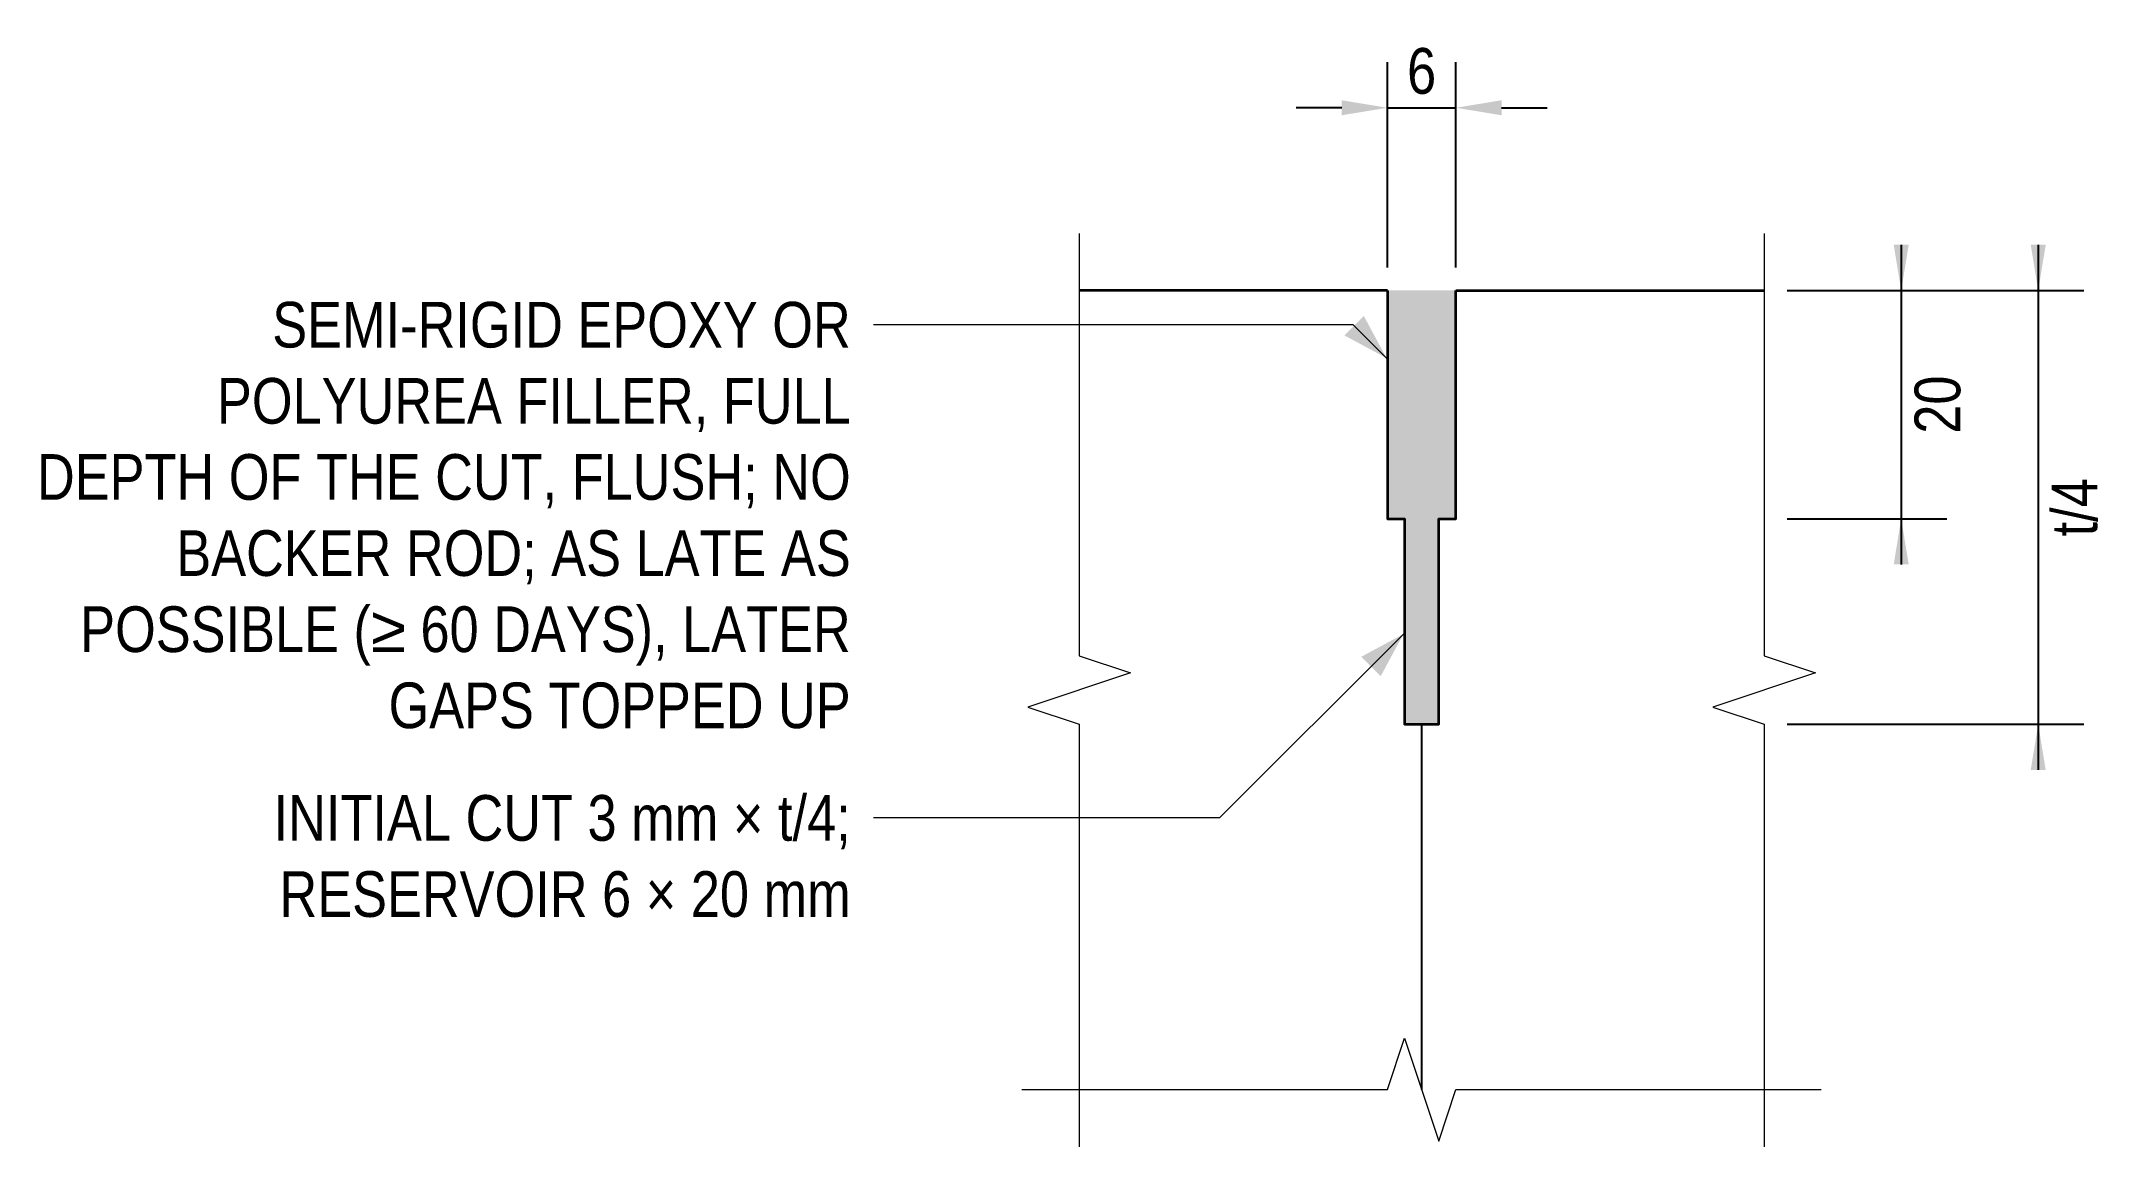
# Model space of a CAD drawing. Header units: millimetres. Extents: x 1879 to 2060, y -124075 to -123978.
import ezdxf

# ---------------------------------------------------------------- set-up
doc = ezdxf.new("R2010")
doc.units = ezdxf.units.MM
doc.header["$LTSCALE"] = 3.75
doc.linetypes.add('HIDDENX2', pattern=[19.05, 12.7, -6.35])
for name, color, linetype, lineweight in [('S-ANNO', 3, 'Continuous', 18), ('S-BREAK', 8, 'Continuous', 18), ('S-CONC', 4, 'Continuous', 35), ('S-CONC-HIDN', 252, 'HIDDENX2', 25), ('S-DIMS', 2, 'Continuous', 18), ('S-HATCH', 9, 'Continuous', 13), ('S-TEXT', 7, 'Continuous', 18)]:
    doc.layers.add(name, color=color, linetype=linetype, lineweight=lineweight)
doc.styles.add('AN', font='ARIALN_0.TTF')
doc.dimstyles.new('EIT-2', dxfattribs={"dimscale": 2, "dimtxt": 2, "dimasz": 2, "dimexe": 2, "dimexo": 1, "dimgap": 0.6, "dimtad": 1, "dimdec": 0, "dimtxsty": 'AN', "dimcen": 2.5, "dimclrd": 2, "dimclre": 8, "dimclrt": 7, "dimazin": 3, "dimtfac": 1, "dimtmove": 1, "dimatfit": 3, "dimlwd": -1, "dimlwe": -1, "dimarcsym": 0})

msp = doc.modelspace()

# ---------------------------------------------------------------- hatches: boundary and pattern name
at = {"layer": 'S-HATCH'}
h = msp.add_hatch(color=256, dxfattribs=at)
h.dxf.hatch_style = 1
h.paths.add_polyline_path([(1997, -124000), (1997, -124020), (1998.5, -124020), (1998.5, -124038), (2001.5, -124038), (2001.5, -124020), (2003, -124020), (2003, -124000)])

# ---------------------------------------------------------------- linework, layer by layer
at = {"layer": 'S-ANNO', "flags": 128}
for points in [[(1996.92, -124005.92), (1994, -124003), (1958, -124003), (1952, -124003)], [(1998.4, -124030.1), (1982.3, -124046.2), (1958, -124046.2), (1952, -124046.2)]]:
    msp.add_lwpolyline(points, dxfattribs=at)
at = {"layer": 'S-ANNO'}
for points in [[(1996.92, -124005.92), (1994.94, -124002.24), (1993.24, -124003.94)], [(1998.4, -124030.1), (1994.72, -124032.08), (1996.42, -124033.78)]]:
    msp.add_solid(points, dxfattribs=at)
at = {"layer": 'S-BREAK', "flags": 128}
for points in [[(1970, -123995), (1970, -124032), (1974.5, -124033.5), (1965.5, -124036.5), (1970, -124038), (1970, -124075)], [(2030, -123995), (2030, -124032), (2034.5, -124033.5), (2025.5, -124036.5), (2030, -124038), (2030, -124075)], [(1965, -124070), (1997, -124070), (1998.5, -124065.5), (2001.5, -124074.5), (2003, -124070), (2035, -124070)]]:
    msp.add_lwpolyline(points, dxfattribs=at)
at = {"layer": 'S-CONC'}
for p, q in [((1997, -124000), (1970, -124000)), ((2003, -124000), (2030, -124000))]:
    msp.add_line(p, q, dxfattribs=at)
at = {"layer": 'S-CONC', "flags": 128}
msp.add_lwpolyline([(1997, -124000), (1997, -124020), (1998.5, -124020), (1998.5, -124038), (2001.5, -124038), (2001.5, -124020), (2003, -124020), (2003, -124000)], dxfattribs=at)
at = {"layer": 'S-CONC-HIDN'}
msp.add_line((2000, -124038), (2000, -124070), dxfattribs=at)

# ---------------------------------------------------------------- texts
at = {"layer": 'S-TEXT', "char_height": 4, "attachment_point": 3, "style": 'AN'}
for s, insert, width in [('SEMI-RIGID EPOXY OR\\PPOLYUREA FILLER, FULL\\PDEPTH OF THE CUT, FLUSH; NO\\PBACKER ROD; AS LATE AS\\PPOSSIBLE (≥ 60 DAYS), LATER\\PGAPS TOPPED UP', (1950, -124001), 75.128), ('INITIAL CUT 3 mm × t/4;\\PRESERVOIR 6 × 20 mm', (1950, -124044.2), 53.5704)]:
    msp.add_mtext(s, dxfattribs=dict(at, insert=insert, width=width))

# ---------------------------------------------------------------- dimensions: what is measured, and where the dimension line sits
at = {"layer": 'S-DIMS'}
msp.add_linear_dim(base=(1997, -123984), p1=(1997, -124000), p2=(2003, -124000), text='6', dimstyle='EIT-2', dxfattribs=at).render()
for base, p2, text in [((2042, -124000), (2030, -124020), '20'), ((2054, -124000), (2030, -124038), 't/4')]:
    msp.add_linear_dim(base=base, p1=(2030, -124000), p2=p2, angle=90, text=text, dimstyle='EIT-2', dxfattribs=at).render()

doc.saveas('drawing.dxf')
